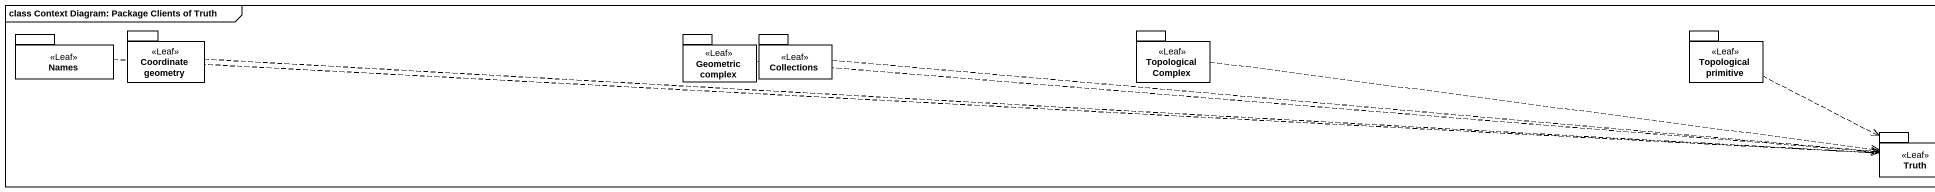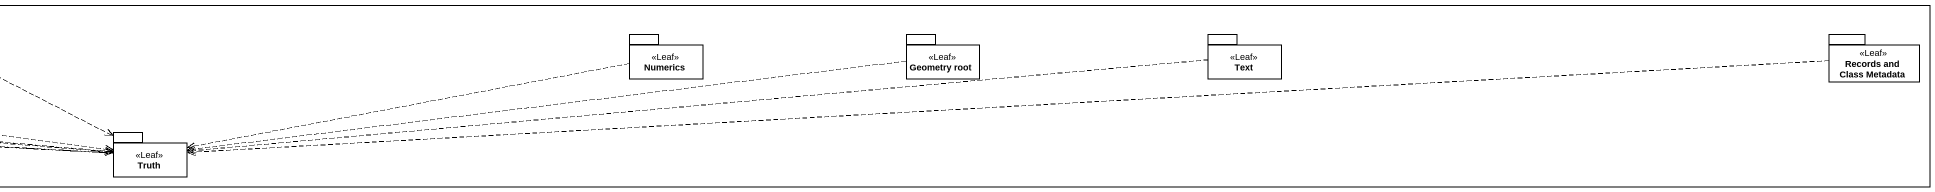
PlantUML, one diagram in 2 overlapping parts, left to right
@startuml
mainframe class Context Diagram: Package Clients of Truth
package Names <<Leaf>> {
}
package "Coordinate geometry" as Coordinate_geometry <<Leaf>> {
}
package "Geometric complex" as Geometric_complex <<Leaf>> {
}
package "Collections" as Collections_ <<Leaf>> {
}
package "Topological Complex" as Topological_Complex <<Leaf>> {
}
package "Topological primitive" as Topological_primitive <<Leaf>> {
}
package Numerics <<Leaf>> {
}
package "Geometry root" as Geometry_root <<Leaf>> {
}
package Text <<Leaf>> {
}
package "Records and Class Metadata" as Records_and_Class_Metadata <<Leaf>> {
}
package Truth <<Leaf>> {
}
Names .right.> Truth
Coordinate_geometry .right.> Truth
Geometric_complex .right.> Truth
Collections_ .right.> Truth
Topological_Complex .right.> Truth
Topological_primitive .right.> Truth
Numerics .left.> Truth
Geometry_root .left.> Truth
Text .left.> Truth
Records_and_Class_Metadata .left.> Truth
@enduml
